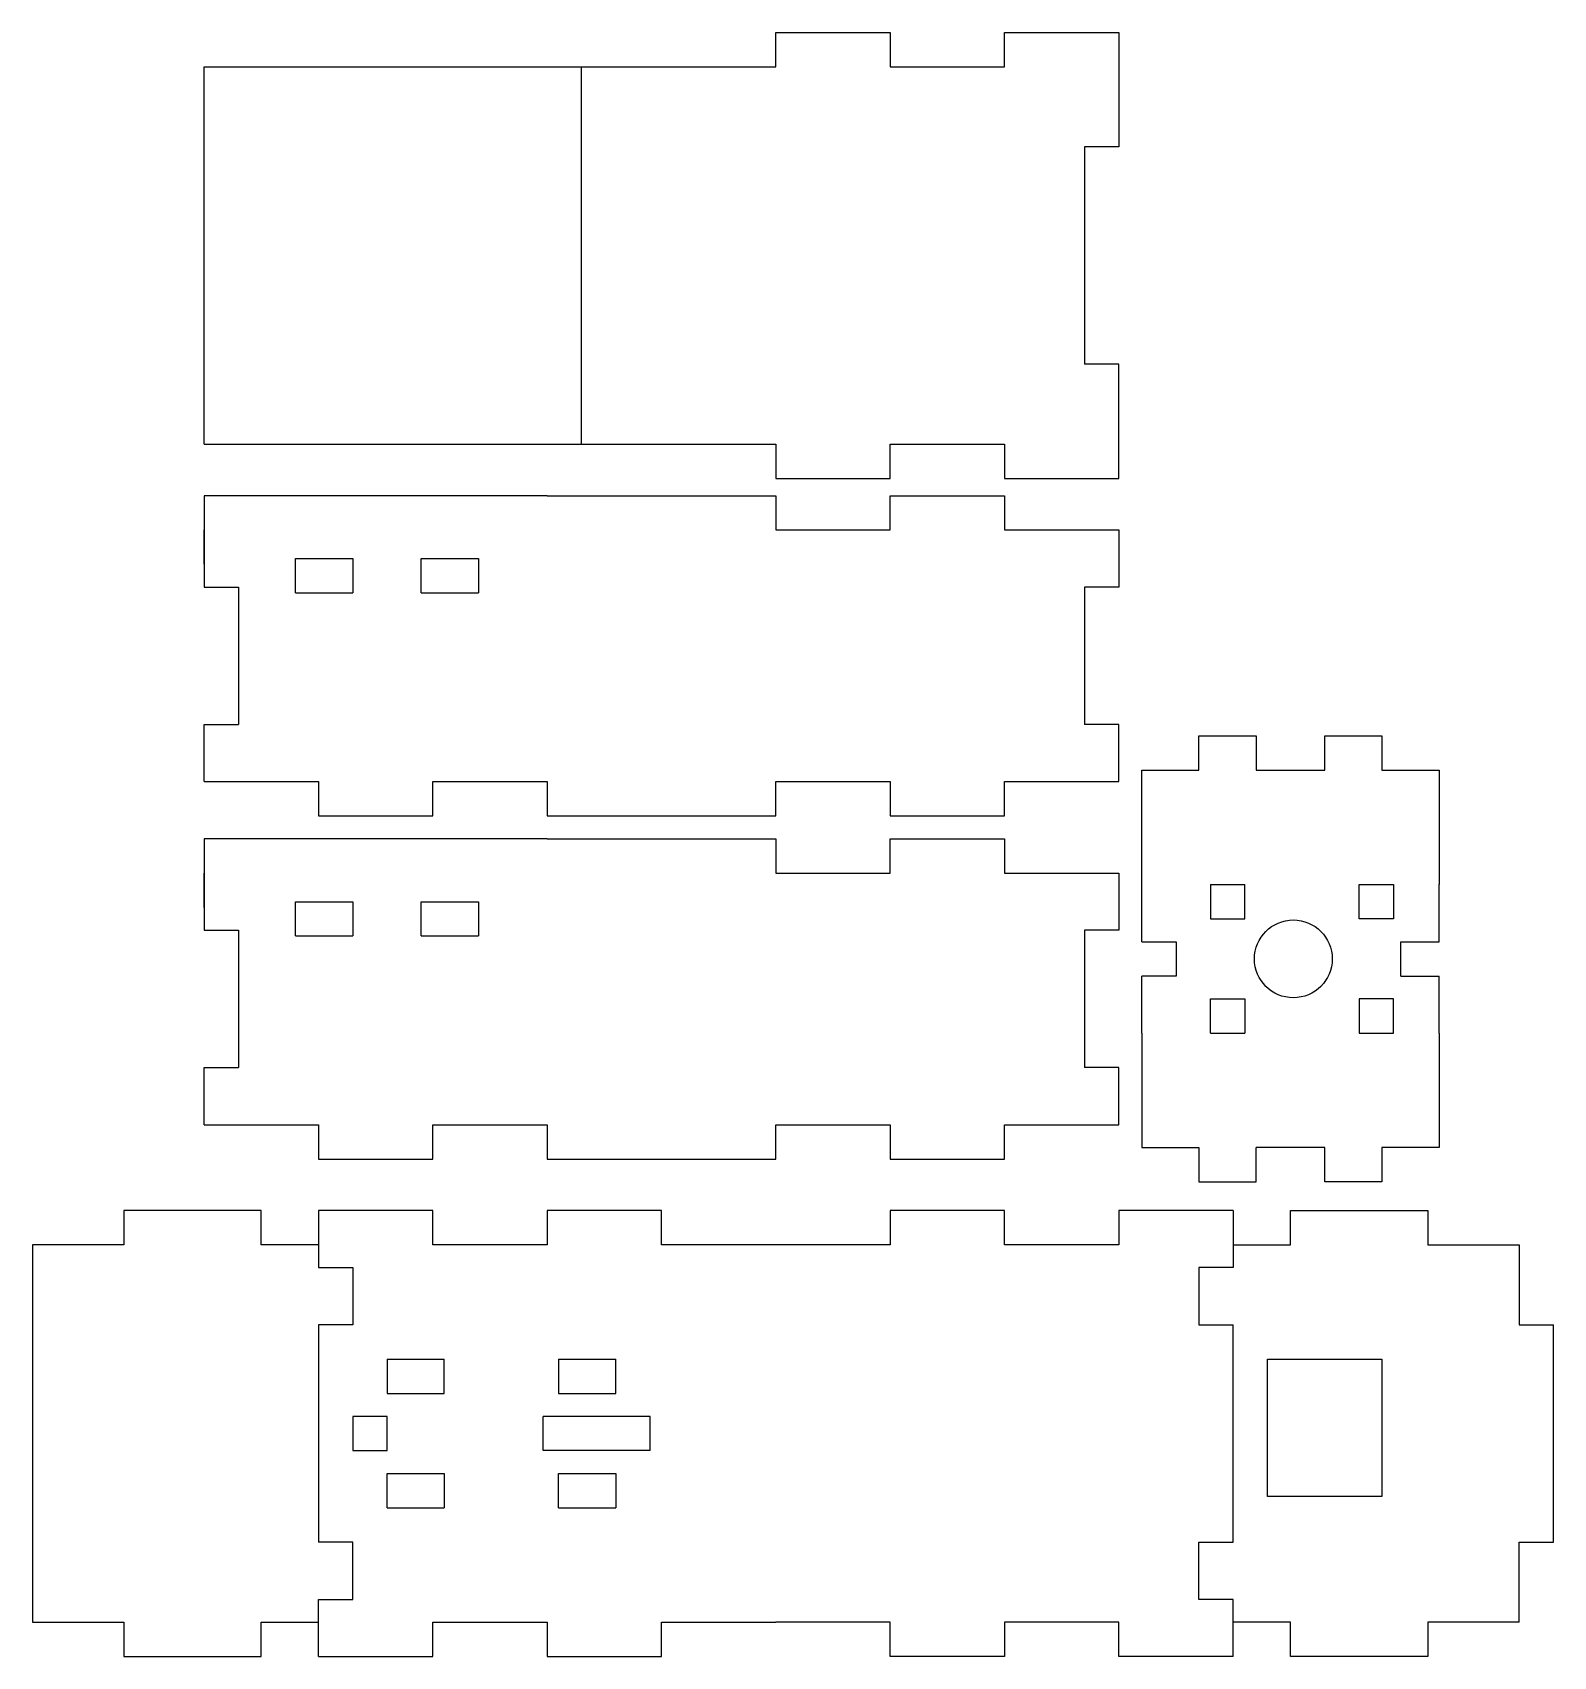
# Model space of a CAD drawing. Header units: millimetres. Extents: x -24 to 108, y 0 to 142.
import ezdxf

# ---------------------------------------------------------------- set-up
doc = ezdxf.new("R2010")
doc.units = ezdxf.units.MM
doc.layers.get('0').update_dxf_attribs({"lineweight": 25, "true_color": 0xffffff})

msp = doc.modelspace()

# ---------------------------------------------------------------- linework, layer by layer
for p, q in [((40.5, 139), (40.5, 142)), ((40.5, 142), (50.5, 142)), ((50.5, 142), (50.5, 139)), ((60.5, 139), (60.5, 142)), ((60.5, 142), (70.5, 142)), ((70.5, 142), (70.5, 132)), ((-9.5, 106), (-9.5, 139)), ((-9.5, 139), (40.5, 139)), ((23.5, 106), (23.5, 139)), ((50.5, 139), (60.5, 139)), ((70.5, 132), (67.5, 132)), ((67.5, 132), (67.5, 113)), ((70.5, 113), (67.5, 113)), ((70.5, 103), (70.5, 113)), ((-9.5, 106), (40.5, 106)), ((40.5, 106), (40.5, 103)), ((50.5, 103), (50.5, 106)), ((50.5, 106), (60.5, 106)), ((60.5, 106), (60.5, 103)), ((40.5, 103), (50.5, 103)), ((60.5, 103), (70.5, 103)), ((20.5, 101.5), (-9.5, 101.5)), ((-9.5, 101.5), (-9.5, 98.5)), ((20.5, 101.5), (40.5, 101.5)), ((40.5, 101.5), (40.5, 98.5)), ((50.5, 98.5), (50.5, 101.5)), ((50.5, 101.5), (60.5, 101.5)), ((60.5, 101.5), (60.5, 98.5)), ((-9.5, 95.5), (-9.5, 98.5)), ((-9.5, 98.5), (-9.5, 93.5)), ((40.5, 98.5), (50.5, 98.5)), ((60.5, 98.5), (70.5, 98.5)), ((70.5, 98.5), (70.5, 95.5)), ((70.5, 98.5), (70.5, 93.5)), ((-1.5, 93), (-1.5, 96)), ((-1.5, 96), (3.5, 96)), ((3.5, 96), (3.5, 93)), ((9.5, 93), (9.5, 96)), ((9.5, 96), (14.5, 96)), ((14.5, 96), (14.5, 93)), ((-9.5, 93.5), (-6.5, 93.5)), ((-6.5, 93.5), (-6.5, 81.5)), ((-1.5, 93), (3.5, 93)), ((9.5, 93), (14.5, 93)), ((70.5, 93.5), (67.5, 93.5)), ((67.5, 93.5), (67.5, 81.5)), ((-9.5, 76.5), (-9.5, 81.5)), ((-9.5, 81.5), (-6.5, 81.5)), ((70.5, 81.5), (67.5, 81.5)), ((70.5, 76.5), (70.5, 81.5)), ((77.5, 77.5), (77.5, 80.5)), ((77.5, 80.5), (82.5, 80.5)), ((82.5, 80.5), (82.5, 77.5)), ((88.5, 77.5), (88.5, 80.5)), ((88.5, 80.5), (93.5, 80.5)), ((93.5, 80.5), (93.5, 77.5)), ((72.5, 67.5), (72.5, 77.5)), ((72.5, 77.5), (77.5, 77.5)), ((82.5, 77.5), (88.5, 77.5)), ((93.5, 77.5), (98.5, 77.5)), ((98.5, 77.5), (98.5, 67.5)), ((-9.5, 76.5), (0.5, 76.5)), ((0.5, 76.5), (0.5, 73.5)), ((10.5, 73.5), (10.5, 76.5)), ((10.5, 76.5), (20.5, 76.5)), ((20.5, 76.5), (20.5, 73.5)), ((40.5, 73.5), (40.5, 76.5)), ((40.5, 76.5), (50.5, 76.5)), ((50.5, 76.5), (50.5, 73.5)), ((60.5, 73.5), (60.5, 76.5)), ((60.5, 76.5), (70.5, 76.5)), ((0.5, 73.5), (10.5, 73.5)), ((20.5, 73.5), (40.5, 73.5)), ((50.5, 73.5), (60.5, 73.5)), ((20.5, 71.5), (-9.5, 71.5)), ((-9.5, 71.5), (-9.5, 68.5)), ((20.5, 71.5), (40.5, 71.5)), ((40.5, 71.5), (40.5, 68.5)), ((50.5, 68.5), (50.5, 71.5)), ((50.5, 71.5), (60.5, 71.5)), ((60.5, 71.5), (60.5, 68.5)), ((-9.5, 65.5), (-9.5, 68.5)), ((-9.5, 68.5), (-9.5, 63.5)), ((40.5, 68.5), (50.5, 68.5)), ((60.5, 68.5), (70.5, 68.5)), ((70.5, 68.5), (70.5, 65.5)), ((70.5, 68.5), (70.5, 63.5)), ((72.5, 62.5), (72.5, 67.5)), ((78.5, 67.5), (78.5, 64.5)), ((78.5, 67.5), (81.5, 67.5)), ((81.5, 64.5), (81.5, 67.5)), ((91.5, 64.5), (91.5, 67.5)), ((91.5, 67.5), (94.5, 67.5)), ((94.5, 67.5), (94.5, 64.5)), ((98.5, 62.5), (98.5, 67.5)), ((-1.5, 63), (-1.5, 66)), ((-1.5, 66), (3.5, 66)), ((3.5, 66), (3.5, 63)), ((9.5, 63), (9.5, 66)), ((9.5, 66), (14.5, 66)), ((14.5, 66), (14.5, 63)), ((78.5, 64.5), (81.5, 64.5)), ((94.5, 64.5), (91.5, 64.5)), ((-9.5, 63.5), (-6.5, 63.5)), ((-6.5, 63.5), (-6.5, 51.5)), ((-1.5, 63), (3.5, 63)), ((9.5, 63), (14.5, 63)), ((70.5, 63.5), (67.5, 63.5)), ((67.5, 63.5), (67.5, 51.5)), ((72.5, 62.5), (75.5, 62.5)), ((75.5, 62.5), (75.5, 59.5)), ((95.15, 59.5), (95.15, 62.5)), ((95.15, 62.5), (98.5, 62.5)), ((75.5, 59.5), (72.5, 59.5)), ((72.5, 54.5), (72.5, 59.5)), ((95.15, 59.5), (98.5, 59.5)), ((98.5, 54.5), (98.5, 59.5)), ((78.5, 54.5), (78.5, 57.5)), ((78.5, 57.5), (81.5, 57.5)), ((81.5, 57.5), (81.5, 54.5)), ((94.5, 57.5), (91.5, 57.5)), ((91.5, 57.5), (91.5, 54.5)), ((94.5, 54.5), (94.5, 57.5)), ((72.5, 54.5), (72.5, 44.5)), ((78.5, 54.5), (81.5, 54.5)), ((91.5, 54.5), (94.5, 54.5)), ((98.5, 54.5), (98.5, 44.5)), ((-9.5, 46.5), (-9.5, 51.5)), ((-9.5, 51.5), (-6.5, 51.5)), ((70.5, 51.5), (67.5, 51.5)), ((70.5, 46.5), (70.5, 51.5)), ((-9.5, 46.5), (0.5, 46.5)), ((0.5, 46.5), (0.5, 43.5)), ((10.5, 43.5), (10.5, 46.5)), ((10.5, 46.5), (20.5, 46.5)), ((20.5, 46.5), (20.5, 43.5)), ((40.5, 43.5), (40.5, 46.5)), ((40.5, 46.5), (50.5, 46.5)), ((50.5, 46.5), (50.5, 43.5)), ((60.5, 43.5), (60.5, 46.5)), ((60.5, 46.5), (70.5, 46.5)), ((72.5, 44.5), (77.5, 44.5)), ((77.5, 44.5), (77.5, 41.5)), ((82.5, 41.5), (82.5, 44.5)), ((88.5, 44.5), (82.5, 44.5)), ((88.5, 41.5), (88.5, 44.5)), ((98.5, 44.5), (93.5, 44.5)), ((93.5, 44.5), (93.5, 41.5)), ((0.5, 43.5), (10.5, 43.5)), ((20.5, 43.5), (40.5, 43.5)), ((50.5, 43.5), (60.5, 43.5)), ((77.5, 41.5), (82.5, 41.5)), ((93.5, 41.5), (88.5, 41.5)), ((-4.5, 39), (-16.5, 39)), ((-16.5, 39), (-16.5, 36)), ((-4.5, 36), (-4.5, 39)), ((10.5, 39), (0.5, 39)), ((0.5, 39), (0.5, 34)), ((10.5, 36), (10.5, 39)), ((30.5, 39), (20.5, 39)), ((20.5, 39), (20.5, 36)), ((30.5, 36), (30.5, 39)), ((60.5, 39), (50.5, 39)), ((50.5, 39), (50.5, 36)), ((60.5, 36), (60.5, 39)), ((80.5, 39), (70.5, 39)), ((70.5, 39), (70.5, 36)), ((80.5, 39), (80.5, 34)), ((85.5, 36), (85.5, 39)), ((85.5, 39), (97.5, 39)), ((97.5, 39), (97.5, 36)), ((-16.5, 36), (-24.5, 36)), ((-24.5, 36), (-24.5, 33)), ((0.5, 36), (-4.5, 36)), ((20.5, 36), (10.5, 36)), ((50.5, 36), (30.5, 36)), ((70.5, 36), (60.5, 36)), ((80.5, 36), (85.5, 36)), ((97.5, 36), (105.5, 36)), ((105.5, 36), (105.5, 33)), ((105.5, 36), (105.5, 29)), ((-24.5, 33), (-24.5, 3)), ((0.5, 34), (3.5, 34)), ((3.5, 34), (3.5, 29)), ((80.5, 34), (77.5, 34)), ((77.5, 34), (77.5, 29)), ((3.5, 29), (0.5, 29)), ((0.5, 29), (0.5, 10)), ((77.5, 29), (80.5, 29)), ((80.5, 10), (80.5, 29)), ((105.5, 29), (108.5, 29)), ((108.5, 10), (108.5, 29)), ((6.5, 26), (6.5, 23)), ((6.5, 26), (11.5, 26)), ((11.5, 23), (11.5, 26)), ((21.5, 26), (21.5, 23)), ((21.5, 26), (26.5, 26)), ((26.5, 23), (26.5, 26)), ((83.5, 26), (93.5, 26)), ((83.5, 14), (83.5, 26)), ((93.5, 26), (93.5, 14)), ((6.5, 23), (11.5, 23)), ((21.5, 23), (26.5, 23)), ((6.5, 21), (3.5, 21)), ((3.5, 21), (3.5, 18)), ((6.5, 18), (6.5, 21)), ((29.5, 21), (20.15, 21)), ((20.15, 18), (20.15, 21)), ((29.5, 18), (29.5, 21)), ((3.5, 18), (6.5, 18)), ((29.5, 18), (20.15, 18)), ((6.5, 13), (6.5, 16)), ((6.5, 16), (11.5, 16)), ((11.5, 16), (11.5, 13)), ((21.5, 13), (21.5, 16)), ((21.5, 16), (26.5, 16)), ((26.5, 16), (26.5, 13)), ((6.5, 13), (11.5, 13)), ((21.5, 13), (26.5, 13)), ((93.5, 14), (83.5, 14)), ((3.5, 10), (0.5, 10)), ((3.5, 5), (3.5, 10)), ((77.5, 5), (77.5, 10)), ((77.5, 10), (80.5, 10)), ((105.5, 3), (105.5, 10)), ((105.5, 10), (108.5, 10)), ((0.5, 0), (0.5, 5)), ((0.5, 5), (3.5, 5)), ((80.5, 5), (77.5, 5)), ((80.5, 0), (80.5, 5)), ((-24.5, 3), (-16.5, 3)), ((-16.5, 3), (-16.5, 0)), ((-4.5, 0), (-4.5, 3)), ((-4.5, 3), (0.5, 3)), ((10.5, 0), (10.5, 3)), ((10.5, 3), (20.5, 3)), ((20.5, 3), (20.5, 0)), ((30.5, 0), (30.5, 3)), ((30.5, 3), (40.5, 3)), ((50.5, 3), (40.5, 3)), ((50.5, 0), (50.5, 3)), ((70.5, 3), (60.5, 3)), ((60.5, 3), (60.5, 0)), ((70.5, 0), (70.5, 3)), ((85.5, 3), (80.5, 3)), ((85.5, 0), (85.5, 3)), ((105.5, 3), (97.5, 3)), ((97.5, 3), (97.5, 0)), ((-16.5, 0), (-4.5, 0)), ((0.5, 0), (10.5, 0)), ((20.5, 0), (30.5, 0)), ((60.5, 0), (50.5, 0)), ((80.5, 0), (70.5, 0)), ((97.5, 0), (85.5, 0))]:
    msp.add_line(p, q)
msp.add_circle((85.75, 61), 3.4)

doc.saveas('drawing.dxf')
